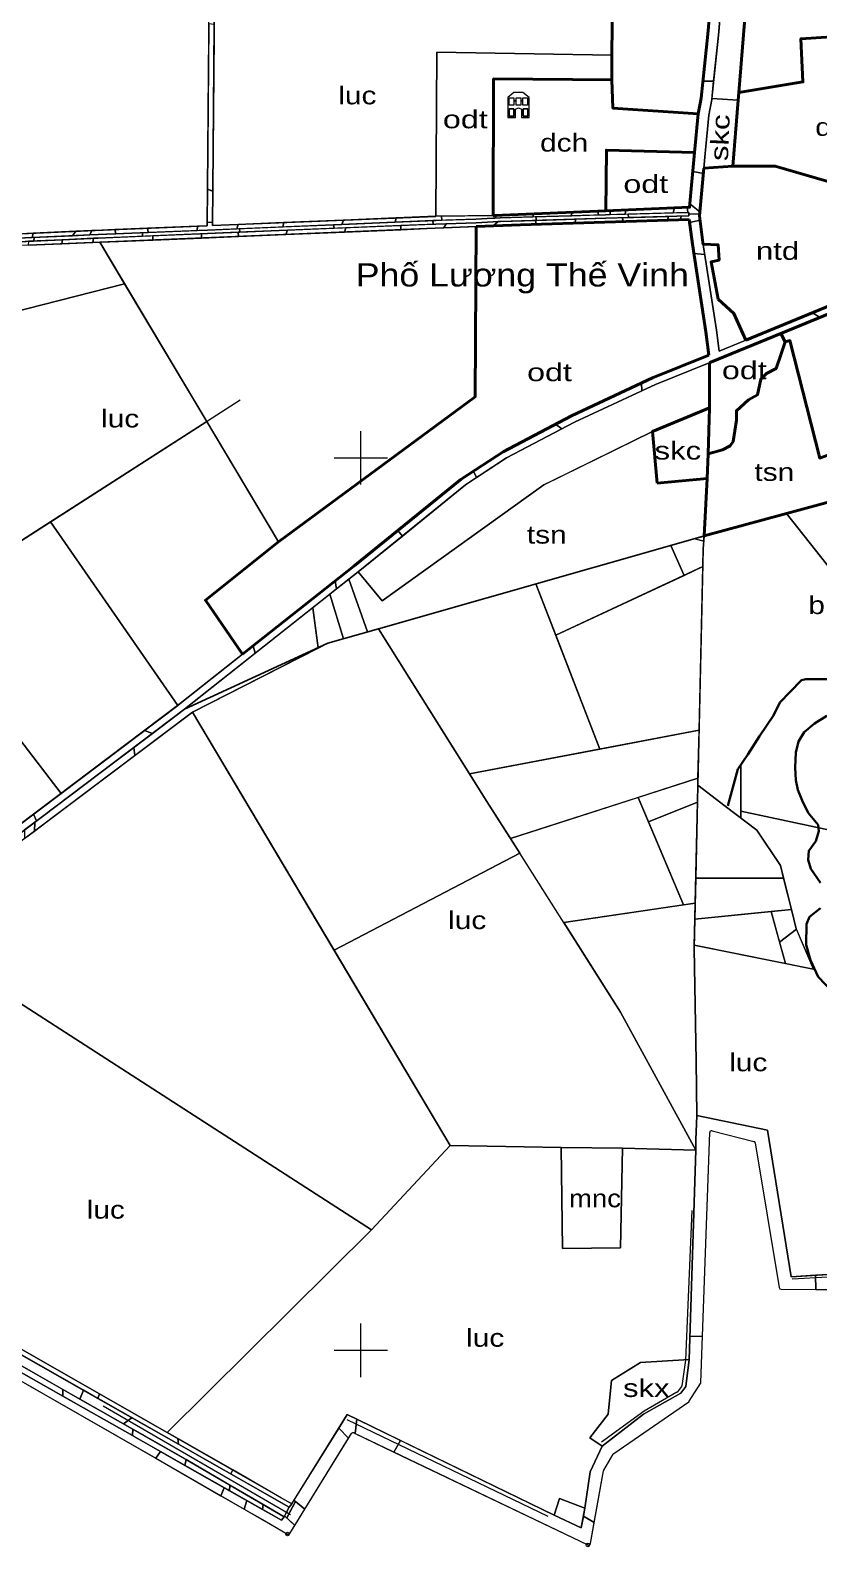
# Model space of a CAD drawing. Header units: metres. Extents: x 558415 to 562400, y 2247179 to 2251032.
# Drawn here: x 559315 to 559756, y 2248390 to 2249240 of the extents above; entities that cross this region are included whole.
import ezdxf
from ezdxf.enums import TextEntityAlignment as Align

# ---------------------------------------------------------------- set-up
doc = ezdxf.new("R2010")
doc.units = ezdxf.units.M
doc.header["$LTSCALE"] = 4
doc.header["$PDMODE"] = 32
doc.header["$PDSIZE"] = 2
for name, color, linetype, lineweight in [('1', 7, 'Continuous', 13), ('10', 7, 'Continuous', 25), ('17', 7, 'Continuous', 13), ('2', 7, 'Continuous', 13), ('23', 7, 'Continuous', 13), ('27', 7, 'Continuous', 35), ('33', 7, 'Continuous', 13), ('4', 7, 'Continuous', 13), ('45', 7, 'Continuous', 13), ('5', 7, 'Continuous', 13), ('6', 7, 'Continuous', 13), ('63', 7, 'Continuous', 13), ('7', 7, 'Continuous', 13), ('9', 7, 'Continuous', 13)]:
    doc.layers.add(name, color=color, linetype=linetype, lineweight=lineweight)
doc.layers.add('39', color=7, linetype='Continuous')

msp = doc.modelspace()

# ---------------------------------------------------------------- linework, layer by layer
at = {"layer": '1'}
for p, q in [((559691.495, 2249210.99), (559697.533, 2249211.056)), ((559574.14, 2249129.897), (559576.84, 2249132.345)), ((559597.937, 2249130.772), (559598.022, 2249133.021)), ((559684.097, 2249131.908), (559689.979, 2249133.228)), ((559315.944, 2249123.427), (559316.622, 2249125.801)), ((559362.906, 2249125.527), (559362.332, 2249127.891)), ((559383.529, 2249122.01), (559383.478, 2249124.367)), ((559431.431, 2249124.014), (559431.338, 2249126.343)), ((559657.349, 2249037.576), (559657.209, 2249041.922)), ((559397.82, 2248447.401), (559397.576, 2248450.492)), ((559426.409, 2248421.295), (559426.681, 2248424.472))]:
    msp.add_line(p, q, dxfattribs=at)
for points in [[(559696.913, 2249266.922), (559694.21, 2249237.35), (559691.495, 2249210.99)], [(559697.533, 2249211.056), (559700.182, 2249236.77), (559701.78, 2249254.253), (559696.565, 2249254.655), (559695.797, 2249254.714), (559696.913, 2249266.922)], [(559691.495, 2249210.99), (559690.525, 2249201.577), (559688.805, 2249192.753), (559686.84, 2249171.051)], [(559691.804, 2249159.251), (559692.816, 2249170.512), (559694.753, 2249191.906), (559696.466, 2249200.694), (559697.533, 2249211.056), (559691.495, 2249210.99)], [(559686.84, 2249171.051), (559685.882, 2249160.391), (559691.804, 2249159.251)], [(559430.524, 2249128.31), (559431.259, 2249130.763), (559416.994, 2249130.178), (559417.009, 2249132.08), (559414.008, 2249131.853), (559413.993, 2249130.055), (559408.512, 2249129.825), (559408.425, 2249127.389)], [(559545.112, 2249135.346), (559541.997, 2249135.301), (559519.764, 2249134.39), (559519.192, 2249132.031), (559541.965, 2249132.987)], [(559547.688, 2249131.168), (559542.039, 2249130.988), (559522.457, 2249130.166), (559522.42, 2249127.822), (559536.866, 2249128.427)], [(559536.866, 2249128.427), (559546.556, 2249128.809), (559547.688, 2249131.168)], [(559541.965, 2249132.987), (559545.259, 2249133.092), (559545.112, 2249135.346)], [(559575.98, 2249135.833), (559574.674, 2249135.778), (559545.112, 2249135.346), (559545.259, 2249133.092), (559564.436, 2249133.701)], [(559576.84, 2249132.345), (559574.008, 2249132.189), (559564.519, 2249131.703), (559547.688, 2249131.168), (559546.556, 2249128.809), (559574.14, 2249129.897)], [(559564.436, 2249133.701), (559573.902, 2249134.186), (559574.974, 2249134.245), (559575.98, 2249135.833)], [(559598.022, 2249133.021), (559578.154, 2249132.418), (559576.84, 2249132.345), (559574.14, 2249129.897)], [(559574.14, 2249129.897), (559589.318, 2249130.495), (559597.937, 2249130.772)], [(559672.142, 2249135.192), (559637.119, 2249134.207), (559620.224, 2249133.694), (559620.023, 2249131.481), (559646.791, 2249132.341)], [(559639.513, 2249138.505), (559637.079, 2249138.401), (559632.684, 2249138.216), (559633.091, 2249136.086), (559637.061, 2249136.206)], [(559637.061, 2249136.206), (559639.68, 2249136.28), (559639.513, 2249138.505)], [(559646.791, 2249132.341), (559646.566, 2249134.032), (559646.508, 2249134.471), (559672.142, 2249135.192)], [(559689.979, 2249133.228), (559689.68, 2249135.62), (559689.767, 2249136.586), (559683.611, 2249136.757), (559683.646, 2249135.516), (559679.257, 2249135.393), (559679.156, 2249134.385), (559679.056, 2249133.377), (559683.894, 2249133.532), (559684.097, 2249131.908)], [(559692.594, 2249113.898), (559691.554, 2249120.607), (559689.979, 2249133.228), (559684.097, 2249131.908), (559685.611, 2249119.776)], [(559316.622, 2249125.801), (559305.644, 2249125.285), (559288.65, 2249124.364), (559287.952, 2249122.146), (559315.944, 2249123.427)], [(559362.332, 2249127.891), (559351.342, 2249127.431), (559349.407, 2249127.34), (559348.189, 2249124.902)], [(559348.189, 2249124.902), (559352.895, 2249125.117), (559362.906, 2249125.527)], [(559383.478, 2249124.367), (559352.982, 2249123.119), (559350.272, 2249122.995), (559350.038, 2249120.608), (559383.529, 2249122.01)], [(559408.425, 2249127.389), (559414.076, 2249127.62), (559430.524, 2249128.31)], [(559431.338, 2249126.343), (559414.159, 2249125.622), (559410.757, 2249125.483), (559410.841, 2249123.153), (559431.431, 2249124.014)], [(559859.012, 2249125.103), (559829.541, 2249113.17), (559792.446, 2249097.479), (559752.947, 2249081.26), (559757.222, 2249078.692)], [(559685.611, 2249119.776), (559686.425, 2249114.522), (559692.594, 2249113.898)], [(559700.674, 2249059.797), (559699.168, 2249071.49), (559692.594, 2249113.898), (559686.425, 2249114.522)], [(559686.425, 2249114.522), (559693.227, 2249070.647), (559694.929, 2249057.434)], [(559657.349, 2249037.576), (559664.918, 2249041.098), (559695.945, 2249053.532), (559757.222, 2249078.692), (559752.947, 2249081.26), (559700.674, 2249059.797)], [(559694.929, 2249057.434), (559663.328, 2249044.77), (559657.209, 2249041.922), (559657.349, 2249037.576)], [(559657.209, 2249041.922), (559617.855, 2249023.607), (559608.949, 2249018.909), (559612.449, 2249016.233), (559581.636, 2248999.976)], [(559581.636, 2248999.976), (559619.633, 2249020.023), (559657.349, 2249037.576)], [(559608.949, 2249018.909), (559579.598, 2249003.424), (559563.047, 2248992.522), (559564.847, 2248988.918), (559581.636, 2248999.976)], [(559581.636, 2248999.976), (559612.449, 2249016.233), (559608.949, 2249018.909)], [(559563.047, 2248992.522), (559556.227, 2248988.03), (559520.644, 2248959.207), (559523.255, 2248956.173), (559558.591, 2248984.798)], [(559558.591, 2248984.798), (559564.847, 2248988.918), (559563.047, 2248992.522)], [(559520.644, 2248959.207), (559496.067, 2248939.298), (559485.534, 2248930.949), (559486.437, 2248926.559), (559485.534, 2248930.949), (559439.725, 2248894.635), (559440.921, 2248890.479), (559486.437, 2248926.559)], [(559486.437, 2248926.559), (559498.569, 2248936.176), (559523.255, 2248956.173), (559520.644, 2248959.207)], [(559460.003, 2248910.71), (559398.911, 2248862.282), (559378.934, 2248847.21), (559383.446, 2248845.604), (559401.359, 2248859.118)], [(559401.359, 2248859.118), (559440.921, 2248890.479), (559439.725, 2248894.635), (559460.003, 2248910.71)], [(559397.576, 2248450.492), (559391.497, 2248453.975), (559353.674, 2248475.59), (559352.83, 2248473.006), (559397.82, 2248447.401)], [(559426.681, 2248424.472), (559404.036, 2248437.714), (559402.136, 2248438.796), (559401.546, 2248435.419), (559426.409, 2248421.295)]]:
    msp.add_lwpolyline(points, dxfattribs=at)
for points in [[(559414.158, 2249150.47), (559417.149, 2249149.356), (559417.904, 2249242.765), (559414.907, 2249243.177)], [(559689.88, 2249137.843), (559691.804, 2249159.251), (559685.882, 2249160.391), (559684.251, 2249142.245)], [(559414.008, 2249131.853), (559417.009, 2249132.08), (559417.149, 2249149.356), (559414.158, 2249150.47), (559416.019, 2249149.777), (559414.158, 2249150.47)], [(559674.81, 2249137.268), (559675.656, 2249140.047), (559648.419, 2249138.885), (559647.93, 2249136.512)], [(559683.158, 2249137.503), (559682.69, 2249140.347), (559675.656, 2249140.047), (559674.81, 2249137.268)], [(559689.767, 2249136.586), (559689.88, 2249137.843), (559684.251, 2249142.245), (559684.086, 2249140.407), (559682.69, 2249140.347), (559683.158, 2249137.503), (559683.59, 2249137.515), (559683.611, 2249136.757)], [(559456.459, 2249129.399), (559456.778, 2249131.808), (559431.259, 2249130.763), (559430.524, 2249128.31)], [(559489.317, 2249130.778), (559490.243, 2249133.18), (559456.778, 2249131.808), (559456.459, 2249129.399)], [(559519.192, 2249132.031), (559519.764, 2249134.39), (559490.243, 2249133.18), (559489.317, 2249130.778)], [(559578.069, 2249134.416), (559596.373, 2249134.971), (559596.863, 2249136.711), (559575.98, 2249135.833), (559574.974, 2249134.245)], [(559617.958, 2249135.626), (559618.068, 2249137.602), (559596.863, 2249136.711), (559596.373, 2249134.971)], [(559620.023, 2249131.481), (559620.224, 2249133.694), (559598.022, 2249133.021), (559597.937, 2249130.772)], [(559633.091, 2249136.086), (559632.684, 2249138.216), (559618.068, 2249137.602), (559617.958, 2249135.626)], [(559647.93, 2249136.512), (559648.419, 2249138.885), (559639.513, 2249138.505), (559639.68, 2249136.28)], [(559671.972, 2249133.149), (559672.142, 2249135.192), (559646.508, 2249134.471), (559646.791, 2249132.341)], [(559679.056, 2249133.377), (559679.257, 2249135.393), (559672.142, 2249135.192), (559671.972, 2249133.149)], [(559332.54, 2249119.876), (559332.921, 2249122.201), (559313.983, 2249121.335), (559313.693, 2249119.087)], [(559338.569, 2249124.462), (559340.366, 2249126.916), (559316.622, 2249125.801), (559315.944, 2249123.427)], [(559350.038, 2249120.608), (559350.272, 2249122.995), (559332.921, 2249122.201), (559332.54, 2249119.876)], [(559348.189, 2249124.902), (559349.407, 2249127.34), (559340.366, 2249126.916), (559338.569, 2249124.462)], [(559380.969, 2249126.266), (559380.604, 2249128.657), (559362.332, 2249127.891), (559362.906, 2249125.527)], [(559408.425, 2249127.389), (559408.512, 2249129.825), (559380.604, 2249128.657), (559380.969, 2249126.266)], [(559410.841, 2249123.153), (559410.757, 2249125.483), (559383.478, 2249124.367), (559383.529, 2249122.01)], [(559458.005, 2249125.127), (559458.847, 2249127.497), (559431.338, 2249126.343), (559431.431, 2249124.014)], [(559490.892, 2249126.503), (559491.568, 2249128.87), (559458.847, 2249127.497), (559458.005, 2249125.127)], [(559522.42, 2249127.822), (559522.457, 2249130.166), (559491.568, 2249128.87), (559490.892, 2249126.503)], [(559383.446, 2248845.604), (559378.934, 2248847.21), (559316.773, 2248800.314), (559318.462, 2248796.577)], [(559318.462, 2248796.577), (559316.773, 2248800.314), (559252.363, 2248751.72), (559254.993, 2248748.693)], [(559305.829, 2248489.791), (559333.189, 2248474.249), (559333.118, 2248478.096), (559288.323, 2248503.603), (559287.203, 2248500.537)], [(559352.83, 2248473.006), (559353.674, 2248475.59), (559304.908, 2248503.459), (559304.637, 2248500.434)], [(559372.085, 2248452.154), (559372.271, 2248455.802), (559333.118, 2248478.096), (559333.189, 2248474.249)], [(559401.546, 2248435.419), (559402.136, 2248438.796), (559372.271, 2248455.802), (559372.085, 2248452.154)], [(559427.124, 2248430.723), (559428.255, 2248432.916), (559397.576, 2248450.492), (559397.82, 2248447.401)], [(559457.785, 2248413.273), (559459.925, 2248412.054), (559461.351, 2248413.956), (559455.658, 2248417.217), (559428.255, 2248432.916), (559427.124, 2248430.723)], [(559444.996, 2248410.736), (559445.329, 2248413.568), (559426.681, 2248424.472), (559426.409, 2248421.295)], [(559455.509, 2248404.765), (559456.981, 2248406.755), (559445.329, 2248413.568), (559444.996, 2248410.736)]]:
    msp.add_lwpolyline(points, close=True, dxfattribs=at)
at = {"layer": '10'}
msp.add_lwpolyline([(559780.28, 2248980.238), (559691.072, 2248955.953), (559509.875, 2248904.191), (559481.57, 2248896.095), (559401.359, 2248859.118), (559241.344, 2248738.396), (559098.917, 2248638.83), (559079.867, 2248625.513), (559012.7, 2248582.048)], dxfattribs=at)
at = {"layer": '17'}
for p, q in [((559413.993, 2249130.055), (559415.196, 2249278.962)), ((559416.994, 2249130.178), (559418.197, 2249279.09))]:
    msp.add_line(p, q, dxfattribs=at)
for points in [[(559684.086, 2249140.407), (559686.84, 2249171.051), (559688.805, 2249192.753), (559690.525, 2249201.577), (559694.21, 2249237.35), (559696.913, 2249266.922), (559698.633, 2249301.98), (559706.004, 2249412.875), (559709.223, 2249464.224)], [(559700.674, 2249059.797), (559699.168, 2249071.49), (559691.554, 2249120.607), (559689.68, 2249135.62), (559692.816, 2249170.512), (559694.753, 2249191.906), (559696.466, 2249200.694), (559700.182, 2249236.77), (559702.9, 2249266.502), (559704.623, 2249301.634), (559711.992, 2249412.488), (559715.49, 2249468.274)], [(559416.994, 2249130.178), (559541.997, 2249135.301), (559574.674, 2249135.778), (559637.079, 2249138.401), (559684.086, 2249140.407)], [(560344.911, 2249140.884), (560165.379, 2249141.28), (560027.176, 2249142.688), (560006.03, 2249142.889), (559961.26, 2249142.89), (559902.437, 2249142.687), (559829.541, 2249113.17), (559792.446, 2249097.479), (559700.674, 2249059.797)], [(559683.894, 2249133.532), (559589.318, 2249130.495), (559536.866, 2249128.427), (559300.652, 2249118.541), (559105.352, 2249109.663)], [(559694.929, 2249057.434), (559693.227, 2249070.647), (559685.611, 2249119.776), (559683.894, 2249133.532)], [(559095.333, 2249115.269), (559106.144, 2249115.269), (559252.821, 2249122.423), (559305.644, 2249125.285), (559351.342, 2249127.431), (559413.993, 2249130.055)], [(559793.984, 2249093.787), (559695.945, 2249053.532), (559664.918, 2249041.098), (559619.633, 2249020.023), (559581.636, 2248999.976), (559558.591, 2248984.798), (559498.569, 2248936.176), (559401.359, 2248859.118), (559241.344, 2248738.396), (559079.867, 2248625.513), (559012.7, 2248582.048)], [(559694.929, 2249057.434), (559663.328, 2249044.77), (559617.855, 2249023.607), (559579.598, 2249003.424), (559556.227, 2248988.03), (559496.067, 2248939.298), (559398.911, 2248862.282), (559238.992, 2248741.632), (559077.633, 2248628.833), (559012.331, 2248586.574)], [(559695.192, 2249053.23), (559695.186, 2249027.919), (559694.5, 2249002.3), (559693.814, 2248988.326), (559691.758, 2248949.067), (559688.672, 2248816.652), (559686.616, 2248725.158), (559687.815, 2248661.944), (559688.158, 2248631.502), (559687.473, 2248617.861), (559687.644, 2248612.038), (559683.875, 2248494.758), (559681.99, 2248479.62), (559679.077, 2248475.96), (559658.169, 2248464.149), (559635.033, 2248446.183), (559628.35, 2248431.877), (559625.436, 2248411.582), (559623.38, 2248400.602)], [(559688.672, 2248816.652), (559704.015, 2248804.772), (559721.706, 2248791.357), (559734.973, 2248771.503), (559743.819, 2248736.087), (559753.441, 2248713.562)], [(559791.098, 2248607.499), (559774.636, 2248575.304), (559776.601, 2248558.134), (559761.614, 2248542.395), (559740.976, 2248541.202), (559727.708, 2248623.238), (559688.158, 2248631.502)], [(559455.512, 2248404.763), (559305.829, 2248489.791), (559140.481, 2248585.182), (559075.003, 2248622.366)], [(559085.026, 2248629.119), (559391.497, 2248453.975), (559461.351, 2248413.956), (559492.308, 2248464.036), (559608.273, 2248407.517), (559623.38, 2248400.602)]]:
    msp.add_lwpolyline(points, dxfattribs=at)
at = {"layer": '2'}
msp.add_line((559432.27, 2249126.382), (559432.057, 2249128.375), dxfattribs=at)
for points in [[(559484.989, 2249128.594), (559484.645, 2249130.582), (559432.057, 2249128.375), (559432.27, 2249126.382)], [(559540.468, 2249130.922), (559540.265, 2249132.916), (559484.645, 2249130.582), (559484.989, 2249128.594)], [(559683.646, 2249135.516), (559683.59, 2249137.515), (559649.738, 2249136.563), (559649.892, 2249134.566)], [(559316.754, 2249121.462), (559317.229, 2249123.485), (559258.069, 2249120.779), (559258.424, 2249118.793)], [(559367.118, 2248458.736), (559371.78, 2248462.221), (559352.83, 2248473.006), (559344.791, 2248477.581), (559342.715, 2248472.631)]]:
    msp.add_lwpolyline(points, close=True, dxfattribs=at)
for points in [[(559598.063, 2249135.023), (559578.069, 2249134.416), (559573.902, 2249134.186), (559564.436, 2249133.701), (559541.965, 2249132.987), (559540.265, 2249132.916), (559540.468, 2249130.922), (559542.039, 2249130.988)], [(559542.039, 2249130.988), (559564.519, 2249131.703), (559574.008, 2249132.189), (559578.154, 2249132.418), (559598.268, 2249133.028), (559598.063, 2249135.023)], [(559649.738, 2249136.563), (559637.061, 2249136.206), (559598.063, 2249135.023), (559598.268, 2249133.028), (559637.119, 2249134.207)], [(559637.119, 2249134.207), (559649.892, 2249134.566), (559649.738, 2249136.563)], [(559377.77, 2249126.135), (559352.895, 2249125.117), (559317.229, 2249123.485), (559316.754, 2249121.462), (559352.982, 2249123.119)], [(559352.982, 2249123.119), (559377.77, 2249124.133), (559377.77, 2249126.135)], [(559432.057, 2249128.375), (559414.076, 2249127.62), (559377.77, 2249126.135), (559377.77, 2249124.133)], [(559377.77, 2249124.133), (559414.159, 2249125.622), (559432.27, 2249126.382)], [(559288.323, 2248503.603), (559342.715, 2248472.631), (559344.791, 2248477.581), (559255.27, 2248528.53)], [(559387.628, 2248453.201), (559371.78, 2248462.221), (559367.118, 2248458.736), (559372.271, 2248455.802), (559384.73, 2248448.707), (559402.136, 2248438.796)], [(559404.921, 2248437.197), (559456.981, 2248406.755), (559459.925, 2248412.054), (559457.785, 2248413.273), (559407.259, 2248442.029), (559387.628, 2248453.201)], [(559402.136, 2248438.796), (559404.036, 2248437.714), (559404.921, 2248437.197)]]:
    msp.add_lwpolyline(points, dxfattribs=at)
at = {"layer": '23'}
for p, q in [((559683.59, 2249137.515), (559683.646, 2249135.516)), ((559077.227, 2248623.804), (559404.036, 2248437.714)), ((559459.94, 2248412.047), (559110.334, 2248611.017))]:
    msp.add_line(p, q, dxfattribs=at)
for points in [[(559683.59, 2249137.515), (559637.061, 2249136.206), (559578.069, 2249134.416), (559573.902, 2249134.186), (559564.436, 2249133.701), (559541.965, 2249132.987), (559414.076, 2249127.62), (559352.895, 2249125.117), (559102.657, 2249113.67), (559052.495, 2249111.312), (558993.93, 2249108.304), (558947.062, 2249105.816)], [(559683.646, 2249135.516), (559637.119, 2249134.207), (559578.154, 2249132.418), (559574.008, 2249132.189), (559564.519, 2249131.703), (559542.039, 2249130.988), (559414.159, 2249125.622), (559352.982, 2249123.119), (559103.969, 2249111.728)]]:
    msp.add_lwpolyline(points, dxfattribs=at)
at = {"layer": '27'}
for points in [[(559705.426, 2248804.984), (559707.638, 2248813.332), (559711.078, 2248825.495), (559716.729, 2248833.842), (559723.118, 2248844.098), (559730.981, 2248855.546), (559734.667, 2248862.94), (559740.319, 2248868.902), (559746.707, 2248875.342), (559749.165, 2248876.058), (559761.205, 2248876.058)], [(559757.371, 2248761.927), (559751.965, 2248769.797), (559750.491, 2248774.805), (559750.737, 2248779.814), (559754.668, 2248785.299), (559756.388, 2248790.784), (559756.142, 2248794.362), (559750.491, 2248801.04), (559747.051, 2248807.956), (559744.594, 2248813.918), (559743.611, 2248819.403), (559743.12, 2248826.558), (559743.611, 2248834.905), (559745.086, 2248841.106), (559748.28, 2248846.353), (559753.931, 2248851.122), (559760.811, 2248855.415)], [(559764.251, 2248700.634), (559756.142, 2248709.22), (559751.72, 2248718.521), (559749.263, 2248727.107), (559749.509, 2248738.793), (559751.229, 2248742.847), (559757.371, 2248747.617)]]:
    msp.add_lwpolyline(points, dxfattribs=at)
at = {"layer": '4'}
for p, q in [((559685.291, 2248578.342), (559681.811, 2248494.521)), ((559761.488, 2248540.913), (559741.466, 2248539.774)), ((559681.802, 2248494.421), (559679.758, 2248480.1)), ((559676.998, 2248476.485), (559658.643, 2248465.922)), ((559679.554, 2248479.624), (559677.286, 2248476.734)), ((559460.589, 2248407.814), (559355.667, 2248468.685)), ((559604.974, 2248406.883), (559492.391, 2248461.018)), ((559658.552, 2248465.863), (559634.687, 2248448.47))]:
    msp.add_line(p, q, dxfattribs=at)
for centre, start, end in [((559680.812, 2248494.563), 351.87702, 357.62267), ((559676.499, 2248477.352), 299.92035, 321.86378), ((559678.768, 2248480.242), 321.86378, 351.87702), ((559659.141, 2248465.055), 119.92034, 126.08475)]:
    msp.add_arc(centre, 1, start, end, dxfattribs=at)
at = {"layer": '45', "lineweight": 40}
for p, q in [((559663.328, 2249044.77), (559694.929, 2249057.434)), ((559665.946, 2248985.894), (559693.814, 2248988.326))]:
    msp.add_line(p, q, dxfattribs=at)
at = {"layer": '45'}
for p, q in [((559227.051, 2248900.354), (559432.429, 2249032.436)), ((559691.984, 2248953.38), (559692.066, 2248954.957)), ((559633.191, 2248939.418), (559664.321, 2248948.312)), ((559681.035, 2248934.157), (559691.524, 2248939.038)), ((559661.034, 2248796.099), (559688.459, 2248807.167)), ((559484.987, 2248724.128), (559588.931, 2248778.571)), ((559734.427, 2248728.688), (559743.852, 2248736.009)), ((559391.497, 2248453.975), (559505.926, 2248567.55))]:
    msp.add_line(p, q, dxfattribs=at)
at = {"layer": '45', "lineweight": 40}
for points in [[(559677.918, 2249461.966), (559671.09, 2249294.458), (559641.247, 2249291.72), (559640.572, 2249225.554), (559640.51, 2249211.84), (559641.165, 2249195.942), (559688.805, 2249192.753)], [(559688.805, 2249192.753), (559690.525, 2249201.577), (559694.21, 2249237.35), (559696.913, 2249266.922), (559698.633, 2249301.98), (559706.004, 2249412.875), (559709.223, 2249464.224)], [(559790.777, 2249096.794), (559780.157, 2249148.922), (559817.195, 2249158.044), (559815.536, 2249167.704), (559810.009, 2249200.971), (559803.374, 2249238.533), (559746.434, 2249234.777), (559747.54, 2249210.63), (559711.607, 2249204.728), (559711.259, 2249200.388), (559708.291, 2249163.411), (559732.062, 2249163.411), (559772.417, 2249151.606), (559782.239, 2249093.288)], [(559640.51, 2249211.84), (559574.336, 2249212.318), (559574.023, 2249135.768)], [(559637.164, 2249138.405), (559637.529, 2249172.378), (559686.84, 2249171.05), (559688.805, 2249192.753), (559641.165, 2249195.942), (559640.51, 2249211.84)], [(559686.84, 2249171.05), (559637.529, 2249172.378), (559637.164, 2249138.405)], [(559637.164, 2249138.405), (559684.086, 2249140.407), (559686.84, 2249171.05)], [(559692.083, 2249162.357), (559689.68, 2249135.62), (559691.554, 2249120.607), (559691.707, 2249119.621), (559699.999, 2249119.411), (559700.551, 2249110.826), (559696.129, 2249109.753), (559699.999, 2249088.826)], [(559715.645, 2249065.944), (559782.239, 2249093.288), (559772.417, 2249151.606), (559732.062, 2249163.411), (559708.291, 2249163.411), (559692.083, 2249162.357)], [(559683.894, 2249133.532), (559589.318, 2249130.495), (559564.509, 2249129.517)], [(559574.023, 2249135.768), (559574.674, 2249135.778), (559637.079, 2249138.401), (559637.164, 2249138.405)], [(559694.929, 2249057.434), (559693.227, 2249070.647), (559685.611, 2249119.776), (559683.894, 2249133.532)], [(559564.509, 2249129.517), (559564.079, 2249034.189), (559453.869, 2248953.015), (559412.938, 2248920.205), (559433.802, 2248889.94)], [(559699.999, 2249088.826), (559708.844, 2249080.777), (559715.645, 2249065.944)], [(559692.134, 2248956.242), (559780.28, 2248980.238), (559775.405, 2249006.814), (559756.978, 2248999.898), (559740.271, 2249065.718), (559737.568, 2249065.003), (559735.422, 2249058.349), (559732.552, 2249050.091), (559727.171, 2249047.218), (559723.942, 2249043.987), (559722.148, 2249035.369), (559717.126, 2249032.497), (559710.31, 2249026.393), (559710.31, 2249021.007), (559708.516, 2249009.158), (559706.722, 2249006.645), (559702.417, 2249004.49), (559694.5, 2249002.3)], [(559694.5, 2249002.3), (559702.417, 2249004.49), (559706.722, 2249006.645), (559708.516, 2249009.158), (559710.31, 2249021.007), (559710.31, 2249026.393), (559717.126, 2249032.497), (559722.148, 2249035.369), (559723.942, 2249043.987), (559727.171, 2249047.218), (559732.552, 2249050.091), (559735.422, 2249058.349), (559737.568, 2249065.003), (559735.133, 2249069.623)], [(559735.133, 2249069.623), (559695.945, 2249053.532), (559695.192, 2249053.23)], [(559695.192, 2249053.23), (559695.186, 2249027.919), (559694.5, 2249002.3)], [(559433.802, 2248889.94), (559496.067, 2248939.298), (559556.227, 2248988.03), (559579.598, 2249003.424), (559617.855, 2249023.607), (559663.328, 2249044.77)], [(559693.814, 2248988.326), (559694.5, 2249002.3), (559695.186, 2249027.919), (559663.265, 2249014.744), (559665.946, 2248985.894)], [(559694.5, 2249002.3), (559693.814, 2248988.326), (559692.134, 2248956.242)]]:
    msp.add_lwpolyline(points, dxfattribs=at)
at = {"layer": '45'}
for points in [[(559702.9, 2249266.502), (559700.182, 2249236.77), (559696.522, 2249201.233), (559711.259, 2249200.388), (559711.607, 2249204.728), (559722.663, 2249341.021), (559717.688, 2249415.069), (559712.095, 2249414.131)], [(559252.821, 2249122.423), (559305.644, 2249125.285), (559351.342, 2249127.431), (559413.993, 2249130.055), (559415.196, 2249278.962), (559258.765, 2249274.572), (559273.719, 2249213.69), (559089.228, 2249194.486), (559095.333, 2249115.269)], [(559692.816, 2249170.512), (559692.083, 2249162.357), (559708.291, 2249163.411), (559732.062, 2249163.411), (559772.417, 2249151.606), (559782.239, 2249093.288), (559790.777, 2249096.794), (559780.157, 2249148.922), (559817.195, 2249158.044), (559815.536, 2249167.704), (559810.009, 2249200.971), (559803.374, 2249238.533), (559746.434, 2249234.777), (559747.54, 2249210.63), (559711.607, 2249204.728), (559711.259, 2249200.388), (559696.522, 2249201.233)], [(559574.023, 2249135.768), (559574.336, 2249212.318), (559640.51, 2249211.84), (559640.572, 2249225.554), (559542.624, 2249227.236), (559541.945, 2249135.3), (559541.945, 2249135.299)], [(559696.522, 2249201.233), (559696.466, 2249200.694), (559694.753, 2249191.906), (559692.816, 2249170.512)], [(559541.945, 2249135.299), (559541.997, 2249135.301), (559574.023, 2249135.768)], [(559564.509, 2249129.517), (559536.866, 2249128.427), (559353.855, 2249120.768), (559453.869, 2248953.015)], [(559453.869, 2248953.015), (559564.079, 2249034.189), (559564.509, 2249129.517)], [(559353.855, 2249120.768), (559300.652, 2249118.541), (559105.423, 2249109.666)], [(559216.265, 2249045.595), (559215.201, 2249048.081), (559218.749, 2249064.419), (559248.911, 2249067.261), (559367.731, 2249097.493), (559353.855, 2249120.768)], [(559700.674, 2249059.797), (559715.645, 2249065.944), (559708.844, 2249080.777), (559699.999, 2249088.826), (559696.129, 2249109.753), (559700.551, 2249110.826), (559699.999, 2249119.411), (559691.707, 2249119.621), (559691.554, 2249120.607)], [(559691.554, 2249120.607), (559699.168, 2249071.49), (559700.674, 2249059.797)], [(559239.116, 2248908.113), (559413.7, 2249020.391), (559367.731, 2249097.493), (559248.911, 2249067.261)], [(559695.192, 2249053.23), (559664.918, 2249041.098), (559619.633, 2249020.023), (559581.636, 2248999.976), (559558.591, 2248984.798), (559498.59, 2248936.193), (559512.013, 2248919.89), (559602.513, 2248984.803), (559663.265, 2249014.744)], [(559663.265, 2249014.744), (559695.186, 2249027.919), (559695.192, 2249053.23)], [(559664.321, 2248948.312), (559692.134, 2248956.242), (559693.814, 2248988.326), (559665.946, 2248985.894), (559663.265, 2249014.744), (559606.746, 2248986.889)], [(559606.746, 2248986.889), (559602.513, 2248984.803), (559512.013, 2248919.89), (559498.569, 2248936.176), (559493.352, 2248932.04), (559503.807, 2248902.455), (559509.875, 2248904.191), (559633.191, 2248939.418)], [(559823.745, 2248981.037), (559821.929, 2248980.553), (559798.223, 2248985.39), (559780.28, 2248980.238), (559738.338, 2248968.82), (559809.612, 2248878.582)], [(559712.665, 2248827.839), (559716.729, 2248833.842), (559723.118, 2248844.098), (559730.981, 2248855.546), (559734.667, 2248862.94), (559740.319, 2248868.902), (559746.707, 2248875.342), (559749.165, 2248876.058), (559761.205, 2248876.058), (559777.913, 2248876.058), (559792.656, 2248876.058), (559803.713, 2248877.25), (559809.612, 2248878.582), (559738.338, 2248968.82), (559692.134, 2248956.242)], [(559691.524, 2248939.038), (559691.758, 2248949.067), (559691.984, 2248953.38), (559686.686, 2248954.7), (559673.578, 2248950.956), (559681.035, 2248934.157)], [(559690.824, 2248955.582), (559687.24, 2248954.625), (559687.182, 2248954.576), (559691.984, 2248953.38)], [(559692.134, 2248956.242), (559691.758, 2248949.067), (559688.672, 2248816.652)], [(559692.066, 2248954.957), (559692.108, 2248955.964), (559690.824, 2248955.582)], [(559498.59, 2248936.193), (559512.013, 2248919.89), (559498.569, 2248936.176)], [(559509.875, 2248904.191), (559481.57, 2248896.095), (559405.756, 2248857.581), (559484.987, 2248724.128)], [(559509.875, 2248904.191), (559481.57, 2248896.095), (559405.756, 2248857.581), (559484.987, 2248724.128), (559549.957, 2248614.695), (559612.239, 2248613.622), (559646.513, 2248613.264), (559687.644, 2248612.038), (559645.407, 2248689.457), (559613.614, 2248739.623), (559680.656, 2248749.599), (559687.187, 2248750.571), (559687.187, 2248750.587), (559688.459, 2248807.167), (559661.034, 2248796.099), (559680.656, 2248749.599)], [(559588.931, 2248778.571), (559570.595, 2248807.504), (559509.875, 2248904.191)], [(559680.656, 2248749.599), (559655.274, 2248809.75), (559583.737, 2248786.767), (559588.931, 2248778.571), (559570.595, 2248807.504), (559509.875, 2248904.191)], [(559809.612, 2248878.582), (559803.713, 2248877.25), (559792.656, 2248876.058), (559777.913, 2248876.058), (559761.205, 2248876.058), (559749.165, 2248876.058), (559746.707, 2248875.342), (559740.319, 2248868.902), (559734.667, 2248862.94), (559730.981, 2248855.546), (559723.118, 2248844.098), (559716.729, 2248833.842), (559712.665, 2248827.839), (559712.665, 2248801.953), (559847.472, 2248773.21)], [(559583.737, 2248786.767), (559688.762, 2248820.509), (559689.389, 2248847.42), (559560.9, 2248822.943)], [(559322.297, 2248799.47), (559317.407, 2248795.781), (559317.198, 2248790.886), (559323.626, 2248795.727), (559373.437, 2248833.241)], [(559373.437, 2248833.241), (559372.949, 2248837.684), (559322.297, 2248799.47)], [(559688.672, 2248816.652), (559704.015, 2248804.772), (559712.665, 2248798.213), (559712.665, 2248827.839)], [(559560.9, 2248822.943), (559570.595, 2248807.504), (559583.737, 2248786.767)], [(559688.459, 2248807.167), (559688.672, 2248816.652), (559688.762, 2248820.509), (559655.274, 2248809.75), (559661.034, 2248796.099)], [(559808.4, 2248750.824), (559817.573, 2248750.665), (559825.108, 2248750.665), (559832.48, 2248752.573), (559839.523, 2248757.343), (559846.239, 2248764.021), (559848.205, 2248770.222), (559847.472, 2248773.21), (559712.665, 2248801.953), (559712.665, 2248798.213)], [(559712.665, 2248798.213), (559721.706, 2248791.357), (559734.973, 2248771.503), (559736.732, 2248764.462), (559741.123, 2248746.883), (559743.819, 2248736.087), (559753.441, 2248713.562), (559754.145, 2248713.42)], [(559687.644, 2248612.038), (559645.407, 2248689.457), (559588.931, 2248778.571), (559484.987, 2248724.128), (559549.957, 2248614.695)], [(559743.852, 2248736.009), (559743.819, 2248736.087), (559741.122, 2248746.883), (559729.66, 2248745.73), (559734.427, 2248728.688)], [(559505.926, 2248567.55), (559406.667, 2248631.461), (559244.522, 2248736.152), (559088.426, 2248627.176), (559391.497, 2248453.975)], [(559686.658, 2248727.033), (559686.616, 2248725.158), (559687.815, 2248661.944), (559688.158, 2248631.502), (559727.708, 2248623.238), (559740.976, 2248541.202)], [(559793.662, 2248639.36), (559789.314, 2248641.012), (559788.576, 2248641.966), (559782.925, 2248645.305), (559778.502, 2248652.46), (559775.062, 2248663.43), (559772.359, 2248680.84), (559767.445, 2248692.764), (559764.251, 2248700.634), (559756.142, 2248709.22), (559754.145, 2248713.42), (559686.658, 2248727.033)], [(559754.145, 2248713.42), (559756.142, 2248709.22), (559764.251, 2248700.634), (559767.445, 2248692.764), (559772.359, 2248680.84), (559775.062, 2248663.43), (559778.502, 2248652.46)], [(559740.976, 2248541.202), (559761.614, 2248542.395), (559776.601, 2248558.134), (559774.636, 2248575.304), (559791.098, 2248607.499), (559793.662, 2248639.36)], [(559612.239, 2248613.622), (559549.957, 2248614.695), (559505.926, 2248567.55), (559391.497, 2248453.975), (559461.351, 2248413.956)], [(559549.957, 2248614.695), (559612.239, 2248613.622), (559646.513, 2248613.264), (559687.644, 2248612.038)], [(559646.513, 2248613.264), (559645.407, 2248557.461), (559612.976, 2248557.103), (559612.239, 2248613.622)], [(559625.436, 2248411.582), (559628.35, 2248431.877), (559635.033, 2248446.183), (559628.216, 2248450.923), (559638.536, 2248464.159), (559640.379, 2248483.119), (559656.595, 2248493.136), (559683.875, 2248494.758), (559687.644, 2248612.038), (559646.513, 2248613.264)], [(559461.351, 2248413.956), (559492.308, 2248464.036), (559608.273, 2248407.517), (559611.148, 2248416.858), (559625.436, 2248411.582)]]:
    msp.add_lwpolyline(points, dxfattribs=at)
at = {"layer": '45', "lineweight": 40}
for points in [[(559711.607, 2249204.728), (559747.54, 2249210.63), (559746.434, 2249234.777), (559803.374, 2249238.533), (559808.349, 2249239.074), (559802.268, 2249271.805), (559728.191, 2249267.513), (559722.663, 2249341.021)], [(559756.978, 2248999.898), (559775.405, 2249006.814), (559812.505, 2249017.546), (559800.957, 2249063.573), (559793.69, 2249093.666), (559735.133, 2249069.623), (559737.568, 2249065.003), (559740.271, 2249065.718)]]:
    msp.add_lwpolyline(points, close=True, dxfattribs=at)
at = {"layer": '45'}
for points in [[(559640.572, 2249225.554), (559641.216, 2249288.717), (559418.197, 2249279.09), (559416.994, 2249130.178), (559541.945, 2249135.299), (559542.624, 2249227.236)], [(559397.467, 2248861.192), (559398.911, 2248862.282), (559433.802, 2248889.94), (559412.938, 2248920.205), (559453.869, 2248953.015), (559413.7, 2249020.391), (559326.291, 2248964.177)], [(559332.23, 2248811.975), (559397.467, 2248861.192), (559326.291, 2248964.177), (559239.116, 2248908.113), (559300.811, 2248839.969), (559307.189, 2248844.605)], [(559609.148, 2248900.703), (559681.035, 2248934.157), (559673.578, 2248950.956), (559598.042, 2248929.377)], [(559633.882, 2248836.846), (559689.389, 2248847.42), (559691.524, 2248939.038), (559609.148, 2248900.703)], [(559490.298, 2248898.591), (559503.807, 2248902.455), (559493.352, 2248932.04), (559482.63, 2248923.541)], [(559560.9, 2248822.943), (559633.882, 2248836.846), (559598.042, 2248929.377), (559509.875, 2248904.191)], [(559476.161, 2248893.347), (559481.57, 2248896.095), (559490.298, 2248898.591), (559482.63, 2248923.541), (559473.088, 2248915.977)], [(559476.128, 2248893.586), (559473.088, 2248915.977), (559401.359, 2248859.118)], [(559405.756, 2248857.581), (559476.161, 2248893.347), (559476.128, 2248893.586), (559401.359, 2248859.118), (559372.949, 2248837.684), (559373.437, 2248833.241)], [(559406.667, 2248631.461), (559505.926, 2248567.55), (559549.957, 2248614.695), (559405.756, 2248857.581), (559244.522, 2248736.152)], [(559231.246, 2248736.217), (559238.992, 2248741.632), (559332.23, 2248811.975), (559307.189, 2248844.605), (559206.073, 2248771.1)], [(559736.732, 2248764.462), (559734.973, 2248771.503), (559721.706, 2248791.357), (559704.015, 2248804.772), (559688.672, 2248816.652), (559687.499, 2248764.462)], [(559317.198, 2248790.886), (559317.407, 2248795.781), (559311.735, 2248791.502), (559311.735, 2248786.772)], [(559741.123, 2248746.883), (559736.732, 2248764.462), (559687.499, 2248764.462), (559686.982, 2248741.439)], [(559687.644, 2248612.038), (559687.473, 2248617.861), (559688.158, 2248631.502), (559687.815, 2248661.944), (559686.616, 2248725.158), (559686.658, 2248727.033), (559686.815, 2248734.004), (559687.187, 2248750.571), (559613.615, 2248739.623), (559645.407, 2248689.457)], [(559737.774, 2248716.722), (559729.66, 2248745.73), (559686.982, 2248741.439), (559686.658, 2248727.033)], [(559737.774, 2248716.722), (559753.441, 2248713.562), (559743.852, 2248736.009), (559734.427, 2248728.688)], [(559612.976, 2248557.103), (559645.407, 2248557.461), (559646.513, 2248613.264), (559612.239, 2248613.622)], [(559638.536, 2248464.159), (559628.216, 2248450.923), (559635.033, 2248446.183), (559658.169, 2248464.149), (559679.077, 2248475.96), (559681.99, 2248479.62), (559683.875, 2248494.758), (559656.595, 2248493.136), (559640.379, 2248483.119)], [(559623.38, 2248400.602), (559625.436, 2248411.582), (559611.148, 2248416.858), (559608.273, 2248407.517)]]:
    msp.add_lwpolyline(points, close=True, dxfattribs=at)
at = {"layer": '5'}
for p, q in [((559542.624, 2249227.236), (559541.945, 2249135.3)), ((559640.572, 2249225.554), (559542.624, 2249227.236)), ((559640.572, 2249225.554), (559640.51, 2249211.84)), ((559690.525, 2249201.577), (559688.805, 2249192.753)), ((559695.186, 2249027.919), (559663.265, 2249014.744)), ((559695.186, 2249027.919), (559663.265, 2249014.744)), ((559612.239, 2248613.622), (559646.513, 2248613.264)), ((559646.513, 2248613.264), (559612.239, 2248613.622))]:
    msp.add_line(p, q, dxfattribs=at)
for points in [[(559640.572, 2249225.554), (559641.247, 2249291.72), (559671.09, 2249294.458), (559677.918, 2249461.966), (559678.066, 2249477.056)], [(559696.522, 2249201.233), (559711.259, 2249200.388), (559711.607, 2249204.728), (559722.663, 2249341.021), (559717.688, 2249415.069)], [(559817.195, 2249158.044), (559815.536, 2249167.704), (559810.009, 2249200.971), (559803.374, 2249238.533), (559746.434, 2249234.777), (559747.54, 2249210.63), (559711.607, 2249204.728), (559711.259, 2249200.388), (559708.291, 2249163.411)], [(559688.805, 2249192.753), (559641.165, 2249195.942), (559640.51, 2249211.84), (559640.572, 2249225.554)], [(559640.51, 2249211.84), (559574.336, 2249212.318), (559574.023, 2249135.768)], [(559640.51, 2249211.84), (559641.165, 2249195.942), (559688.805, 2249192.753)], [(559711.259, 2249200.388), (559708.291, 2249163.411), (559692.083, 2249162.357)], [(559637.164, 2249138.405), (559637.529, 2249172.378), (559686.849, 2249171.05)], [(559708.291, 2249163.411), (559732.062, 2249163.411), (559772.417, 2249151.606), (559782.239, 2249093.288)], [(559433.802, 2248889.94), (559412.938, 2248920.205), (559453.869, 2248953.015), (559564.079, 2249034.189), (559564.509, 2249129.517)], [(559691.707, 2249119.621), (559699.999, 2249119.411), (559700.551, 2249110.826), (559696.129, 2249109.753), (559699.999, 2249088.826), (559708.844, 2249080.777), (559715.645, 2249065.944)], [(559699.999, 2249119.411), (559700.551, 2249110.826), (559696.129, 2249109.753), (559699.999, 2249088.826)], [(559694.5, 2249002.3), (559702.417, 2249004.49), (559706.722, 2249006.645), (559708.516, 2249009.158), (559710.31, 2249021.007), (559710.31, 2249026.393), (559717.126, 2249032.497), (559722.148, 2249035.369), (559723.942, 2249043.987), (559727.171, 2249047.218), (559732.552, 2249050.091), (559735.422, 2249058.349), (559737.568, 2249065.003), (559735.133, 2249069.623)], [(559737.568, 2249065.003), (559735.422, 2249058.349), (559732.552, 2249050.091), (559727.171, 2249047.218), (559723.942, 2249043.987), (559722.148, 2249035.369), (559717.126, 2249032.497), (559710.31, 2249026.393), (559710.31, 2249021.007), (559708.516, 2249009.158), (559706.722, 2249006.645), (559702.417, 2249004.49), (559694.5, 2249002.3)], [(559780.28, 2248980.238), (559775.405, 2249006.814), (559756.978, 2248999.898), (559740.271, 2249065.718), (559737.568, 2249065.003)], [(559812.505, 2249017.546), (559775.405, 2249006.814), (559756.978, 2248999.898), (559740.271, 2249065.718), (559737.568, 2249065.003)], [(559564.079, 2249034.189), (559453.869, 2248953.015), (559412.938, 2248920.205)], [(559564.079, 2249034.189), (559453.869, 2248953.015), (559412.938, 2248920.205)], [(559602.513, 2248984.803), (559663.265, 2249014.744), (559665.946, 2248985.894), (559693.814, 2248988.326)], [(559663.265, 2249014.744), (559665.946, 2248985.894), (559693.814, 2248988.326)], [(559498.569, 2248936.176), (559512.013, 2248919.89), (559602.513, 2248984.803)], [(559332.23, 2248811.975), (559307.189, 2248844.605), (559206.073, 2248771.1), (559231.446, 2248735.939)], [(559241.207, 2248738.292), (559406.667, 2248631.461), (559505.926, 2248567.55)], [(559391.497, 2248453.975), (559505.926, 2248567.55), (559549.957, 2248614.695), (559612.239, 2248613.622), (559646.513, 2248613.264), (559687.644, 2248612.038)], [(559612.239, 2248613.622), (559612.976, 2248557.103), (559645.407, 2248557.461), (559646.513, 2248613.264)], [(559635.033, 2248446.183), (559628.216, 2248450.923), (559638.536, 2248464.159), (559640.379, 2248483.119), (559656.595, 2248493.136), (559683.875, 2248494.758)], [(559625.436, 2248411.582), (559611.148, 2248416.858), (559608.273, 2248407.517)], [(559608.273, 2248407.517), (559611.148, 2248416.858), (559625.436, 2248411.582)]]:
    msp.add_lwpolyline(points, dxfattribs=at)
for points in [[(559722.663, 2249341.021), (559728.191, 2249267.513), (559802.268, 2249271.805), (559808.349, 2249239.074), (559803.374, 2249238.533), (559746.434, 2249234.777), (559747.54, 2249210.63), (559711.607, 2249204.728)], [(559693.814, 2248988.326), (559665.946, 2248985.894), (559663.265, 2249014.744), (559665.946, 2248985.894)], [(559635.033, 2248446.183), (559628.216, 2248450.923), (559638.536, 2248464.159), (559640.379, 2248483.119), (559656.595, 2248493.136), (559683.875, 2248494.758), (559681.99, 2248479.62), (559679.077, 2248475.96), (559658.169, 2248464.149)]]:
    msp.add_lwpolyline(points, close=True, dxfattribs=at)
at = {"layer": '6'}
for p, q in [((559690.354, 2248481.903), (559695.367, 2248622.052)), ((559696.611, 2248622.986), (559720.114, 2248617.055)), ((559720.856, 2248616.249), (559734.295, 2248535.092)), ((559735.273, 2248534.255), (559765.631, 2248534.02)), ((559272.271, 2248504.256), (559393.637, 2248434.659)), ((559683.864, 2248471.472), (559690.197, 2248481.401)), ((559641.621, 2248442.161), (559683.59, 2248471.187)), ((559460.279, 2248397.366), (559494.771, 2248453.321)), ((559496.054, 2248453.699), (559627.082, 2248390.958)), ((559393.639, 2248434.657), (559458.929, 2248397.024)), ((559635.96, 2248432.847), (559641.331, 2248441.85)), ((559628.498, 2248391.683), (559635.835, 2248432.512))]:
    msp.add_line(p, q, dxfattribs=at)
for centre, start, end in [((559696.366, 2248622.017), 75.8372, 177.95145), ((559719.869, 2248616.086), 9.40216, 75.8372), ((559735.281, 2248535.255), 189.40216, 269.55499), ((559689.354, 2248481.939), 327.46962, 357.95144), ((559683.021, 2248472.01), 304.66832, 327.46962), ((559495.622, 2248452.797), 64.41329, 148.35002), ((559393.14, 2248433.791), 60.04052, 60.1677), ((559642.19, 2248441.338), 124.66832, 149.18342), ((559636.819, 2248432.335), 149.18342, 169.81308), ((559459.428, 2248397.89), 240.04052, 328.35002), ((559627.514, 2248391.86), 244.41329, 349.81308)]:
    msp.add_arc(centre, 1, start, end, dxfattribs=at)
at = {"layer": '63'}
for p, q in [((559500, 2248985), (559500, 2249015)), ((559485, 2249000), (559515, 2249000)), ((559500, 2248485), (559500, 2248515)), ((559485, 2248500), (559515, 2248500))]:
    msp.add_line(p, q, dxfattribs=at)
at = {"layer": '7'}
for p, q in [((559696.611, 2248622.986), (559720.114, 2248617.055)), ((559720.856, 2248616.249), (559734.295, 2248535.092)), ((559683.864, 2248471.472), (559690.197, 2248481.401)), ((559641.621, 2248442.161), (559683.59, 2248471.187)), ((559493.169, 2248450.723), (559494.771, 2248453.321)), ((559393.639, 2248434.657), (559421.618, 2248418.53)), ((559635.96, 2248432.847), (559641.331, 2248441.85)), ((559458.583, 2248406.052), (559460.866, 2248410.325))]:
    msp.add_line(p, q, dxfattribs=at)
for points in [[(559688.158, 2248631.502), (559687.473, 2248617.861), (559687.644, 2248612.038), (559684.29, 2248507.672)], [(559735.273, 2248534.255), (559754.771, 2248534.104), (559754.514, 2248541.985), (559740.976, 2248541.202), (559727.708, 2248623.238), (559688.158, 2248631.502)], [(559684.29, 2248507.672), (559691.284, 2248507.902), (559695.367, 2248622.052)], [(559796.115, 2248598.135), (559808.365, 2248590.254), (559809.714, 2248596.457), (559792.73, 2248606.531), (559791.098, 2248607.499), (559774.636, 2248575.304), (559776.601, 2248558.134), (559761.614, 2248542.395), (559754.514, 2248541.985), (559754.771, 2248534.104), (559765.631, 2248534.02)], [(559690.354, 2248481.903), (559691.284, 2248507.902), (559684.29, 2248507.672), (559683.875, 2248494.758), (559681.99, 2248479.62), (559679.077, 2248475.96), (559658.169, 2248464.149), (559635.033, 2248446.183)], [(559333.189, 2248474.249), (559305.829, 2248489.791), (559302.627, 2248491.638), (559299.167, 2248488.833), (559385.255, 2248439.466)], [(559385.255, 2248439.466), (559387.774, 2248443.242), (559373.857, 2248451.148), (559372.085, 2248452.154), (559333.189, 2248474.249)], [(559497.796, 2248461.361), (559492.308, 2248464.036), (559487.598, 2248456.417), (559493.169, 2248450.723)], [(559496.054, 2248453.699), (559496.877, 2248453.305), (559497.796, 2248461.361)], [(559421.618, 2248418.53), (559423.489, 2248422.954), (559387.774, 2248443.242), (559385.255, 2248439.466), (559393.637, 2248434.659)], [(559623.38, 2248400.602), (559608.273, 2248407.517), (559522.182, 2248449.476), (559518.56, 2248442.922), (559627.082, 2248390.958)], [(559635.033, 2248446.183), (559628.35, 2248431.877), (559625.436, 2248411.582), (559624.588, 2248407.053), (559630.618, 2248403.478), (559635.835, 2248432.512)], [(559447.56, 2248409.28), (559444.996, 2248410.736), (559436.092, 2248415.795), (559434.711, 2248410.983), (559446.194, 2248404.365), (559458.929, 2248397.024)], [(559460.279, 2248397.366), (559462.986, 2248401.758), (559457.291, 2248407.312), (559456.981, 2248406.755), (559455.509, 2248404.765), (559447.56, 2248409.28)], [(559460.866, 2248410.325), (559463.468, 2248415.195), (559462.577, 2248415.939), (559461.351, 2248413.956), (559459.925, 2248412.054), (559459.323, 2248410.971), (559457.291, 2248407.312), (559458.583, 2248406.052)], [(559628.498, 2248391.683), (559630.618, 2248403.478), (559624.588, 2248407.053), (559623.38, 2248400.602)]]:
    msp.add_lwpolyline(points, dxfattribs=at)
for points in [[(559518.56, 2248442.922), (559522.182, 2248449.476), (559497.796, 2248461.361), (559496.877, 2248453.305)], [(559468.617, 2248410.892), (559493.169, 2248450.723), (559487.599, 2248456.417), (559462.577, 2248415.939)], [(559434.711, 2248410.983), (559436.092, 2248415.795), (559423.489, 2248422.954), (559421.618, 2248418.53)], [(559462.987, 2248401.758), (559468.617, 2248410.892), (559463.468, 2248415.195), (559458.583, 2248406.052)]]:
    msp.add_lwpolyline(points, close=True, dxfattribs=at)
for centre, start, end in [((559696.366, 2248622.017), 75.8372, 177.95145), ((559719.869, 2248616.086), 9.40216, 75.8372), ((559735.281, 2248535.255), 189.40216, 269.55499), ((559689.354, 2248481.939), 327.46962, 357.95144), ((559683.021, 2248472.01), 304.66832, 327.46962), ((559495.622, 2248452.797), 64.41329, 148.35002), ((559393.14, 2248433.791), 60.04052, 60.1677), ((559642.19, 2248441.338), 124.66832, 149.18342), ((559636.819, 2248432.335), 149.18342, 169.81308), ((559459.428, 2248397.89), 240.04052, 328.35002), ((559627.514, 2248391.86), 244.41329, 349.81308)]:
    msp.add_arc(centre, 1, start, end, dxfattribs=at)
for p in [(559458.929, 2248397.024), (559627.082, 2248390.958)]:
    msp.add_point(p, dxfattribs=at)
at = {"layer": '9'}
msp.add_line((559586.614, 2249190.676), (559582.294, 2249190.676), dxfattribs=at)
for points in [[(559589.548, 2249201.668), (559589.548, 2249199.964), (559590.776, 2249199.96), (559590.776, 2249201.668), (559593.368, 2249201.668), (559593.368, 2249199.952), (559594.294, 2249199.948), (559594.294, 2249201.91), (559590.754, 2249204.676), (559585.654, 2249204.676), (559582.294, 2249201.91), (559582.294, 2249199.986), (559583.136, 2249199.984), (559583.136, 2249201.668)], [(559585.722, 2249199.976), (559585.722, 2249197.53), (559583.136, 2249197.53), (559583.136, 2249199.984), (559582.294, 2249199.986), (559582.294, 2249193.304), (559583.136, 2249193.31), (559583.136, 2249195.496)], [(559583.136, 2249201.668), (559585.722, 2249201.668), (559585.722, 2249199.976), (559586.96, 2249199.972), (559586.96, 2249201.668), (559589.548, 2249201.668)], [(559589.548, 2249197.53), (559586.96, 2249197.53), (559586.96, 2249199.972), (559585.722, 2249199.976)], [(559590.946, 2249195.496), (559593.536, 2249195.496), (559593.536, 2249193.378), (559594.294, 2249193.384), (559594.294, 2249199.948), (559593.368, 2249199.952), (559593.368, 2249197.53), (559590.776, 2249197.53), (559590.776, 2249199.96), (559589.548, 2249199.964), (559589.548, 2249197.53)], [(559582.294, 2249190.676), (559586.614, 2249190.676), (559586.614, 2249193.332), (559585.722, 2249193.326)], [(559585.722, 2249193.326), (559585.722, 2249191.36), (559583.136, 2249191.36), (559583.136, 2249193.31), (559582.294, 2249193.304), (559582.294, 2249190.676)], [(559583.136, 2249195.496), (559585.722, 2249195.496), (559585.722, 2249193.326), (559586.614, 2249193.332), (559586.614, 2249195.432), (559588.296, 2249196.032), (559589.972, 2249195.432), (559589.972, 2249193.354), (559590.946, 2249193.362), (559590.946, 2249195.496)], [(559593.536, 2249193.378), (559593.536, 2249191.36), (559590.946, 2249191.36), (559590.946, 2249193.362), (559589.972, 2249193.354), (559589.972, 2249190.676), (559594.294, 2249190.676)], [(559594.294, 2249190.676), (559594.294, 2249193.384), (559593.536, 2249193.378)]]:
    msp.add_lwpolyline(points, dxfattribs=at)
for points in [[(559583.136, 2249195.496), (559583.136, 2249191.36), (559585.722, 2249191.36), (559585.722, 2249195.496)], [(559590.946, 2249195.496), (559590.946, 2249191.36), (559593.536, 2249191.36), (559593.536, 2249195.496)]]:
    msp.add_lwpolyline(points, close=True, dxfattribs=at)

# ---------------------------------------------------------------- texts
at = {"layer": '33'}
for s, width, p in [('luc', 1.25, (559498.057, 2249198.06)), ('odt', 1.35, (559558.483, 2249184.64)), ('dts', 1.25, (559765.561, 2249180.374)), ('dch', 1.25, (559613.836, 2249171.569)), ('odt', 1.35, (559659.52, 2249148.417)), ('ntd', 1.3, (559733.318, 2249110.939)), ('odt', 1.35, (559714.694, 2249044.064)), ('odt', 1.35, (559605.623, 2249042.951)), ('luc', 1.25, (559365.252, 2249017.012)), ('skc', 1.3, (559677.484, 2248999.036)), ('tsn', 1.25, (559731.499, 2248987.06)), ('tsn', 1.25, (559604.116, 2248951.944)), ('bhk', 1.25, (559764.012, 2248912.481)), ('luc', 1.25, (559559.568, 2248735.96)), ('luc', 1.25, (559716.927, 2248656.311)), ('mnc', 1.15, (559631.113, 2248580.107)), ('luc', 1.25, (559357.18, 2248573.758)), ('luc', 1.25, (559569.615, 2248501.984)), ('skx', 1.3, (559659.826, 2248473.832))]:
    msp.add_text(s, height=10, dxfattribs=dict(at, width=width)).set_placement(p, align=Align.CENTER)
at = {"layer": '33', "width": 1.3}
msp.add_text('skc', height=10, rotation=87.612, dxfattribs=at).set_placement((559706.039, 2249179.174), align=Align.CENTER)
at = {"layer": '39', "width": 1.15}
msp.add_text('Phố Lương Thế Vinh', height=13, dxfattribs=at).set_placement((559497.126, 2249095.99))

doc.saveas('drawing.dxf')
